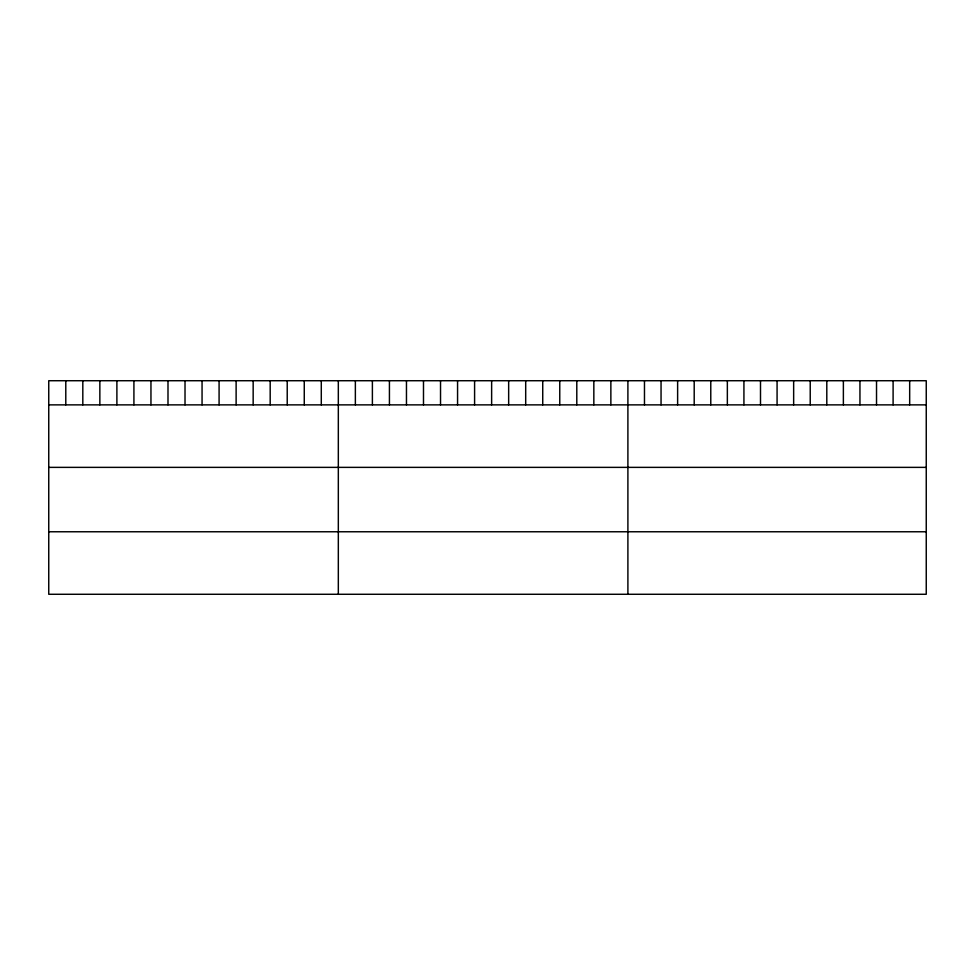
<?xml version="1.0" encoding="UTF-8"?>
<svg xmlns="http://www.w3.org/2000/svg" width="975" height="975" viewBox="0 0 975 975"><rect width="100%" height="100%" fill="white"/><g stroke="black" fill="none" stroke-linecap="round" stroke-linejoin="round"><path stroke-width="1.46" d="M926.25 404.869L926.25 594.275L48.75 594.275L48.75 380.725L926.25 380.725L926.25 404.869L48.75 404.869M48.75 467.366L926.25 467.366M48.75 531.765L926.25 531.765M909.675 380.725L909.675 404.869M893.1 380.725L893.1 404.869M876.525 380.725L876.525 404.869M859.95 380.725L859.95 404.869M843.375 380.725L843.375 404.869M826.8 380.725L826.8 404.869M810.225 380.725L810.225 404.869M793.65 380.725L793.65 404.869M777.075 380.725L777.075 404.869M760.5 380.725L760.5 404.869M743.925 380.725L743.925 404.869M727.35 380.725L727.35 404.869M710.775 380.725L710.775 404.869M694.2 380.725L694.2 404.869M677.625 380.725L677.625 404.869M661.05 380.725L661.05 404.869M644.475 380.725L644.475 404.869M627.9 380.725L627.9 594.275M610.862 380.725L610.862 404.869M593.836 380.725L593.836 404.869M576.798 380.725L576.798 404.869M559.76 380.725L559.76 404.869M542.734 380.725L542.734 404.869M525.696 380.725L525.696 404.869M508.658 380.725L508.658 404.869M491.632 380.725L491.632 404.869M474.593 380.725L474.593 404.869M457.567 380.725L457.567 404.869M440.529 380.725L440.529 404.869M423.491 380.725L423.491 404.869M406.465 380.725L406.465 404.869M389.427 380.725L389.427 404.869M372.389 380.725L372.389 404.869M355.363 380.725L355.363 404.869M338.325 380.725L338.325 594.275M321.287 380.725L321.287 404.869M304.261 380.725L304.261 404.869M287.223 380.725L287.223 404.869M270.185 380.725L270.185 404.869M253.159 380.725L253.159 404.869M236.121 380.725L236.121 404.869M219.082 380.725L219.082 404.869M202.057 380.725L202.057 404.869M185.018 380.725L185.018 404.869M167.993 380.725L167.993 404.869M150.954 380.725L150.954 404.869M133.916 380.725L133.916 404.869M116.89 380.725L116.89 404.869M99.852 380.725L99.852 404.869M82.814 380.725L82.814 404.869M65.788 380.725L65.788 404.869"/></g></svg>
